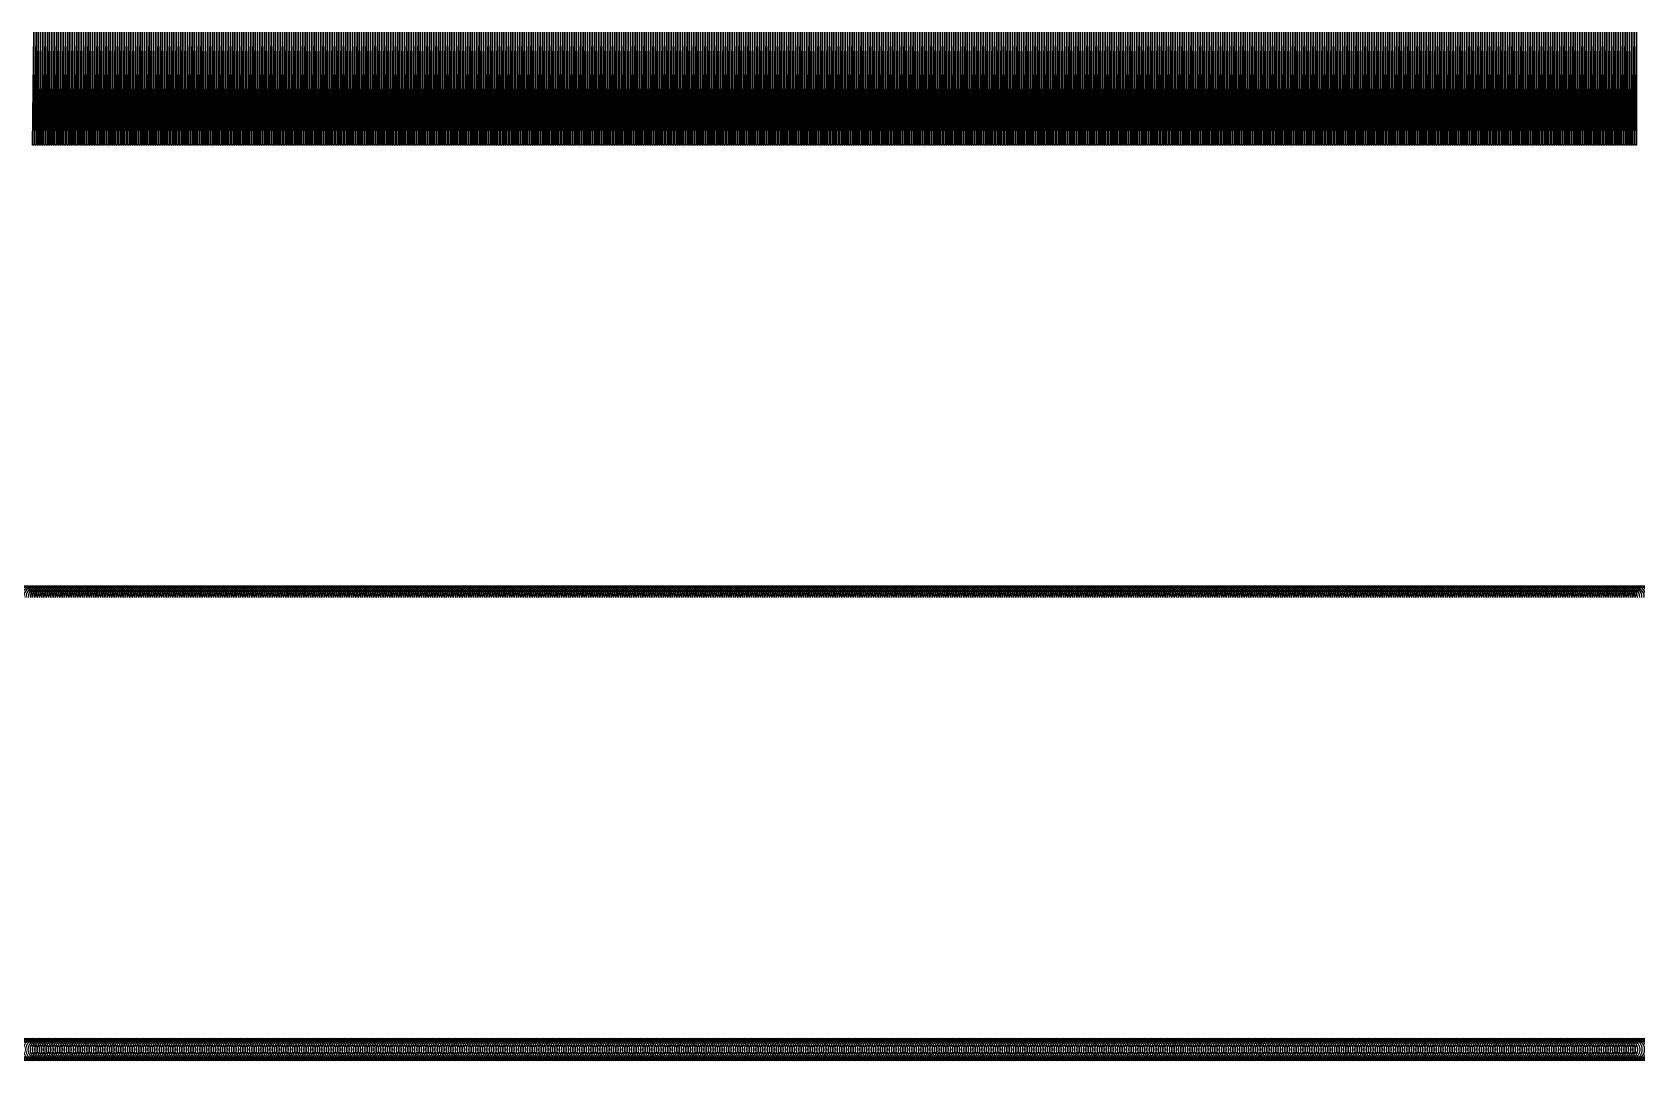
# Model space of a CAD drawing. Header units: metres. Extents: x 0 to 1000, y 0 to 105.
# Drawn here: x 685.4 to 756.4, y 59.5 to 105 of the extents above; entities that cross this region are included whole.
import ezdxf

# ---------------------------------------------------------------- set-up
doc = ezdxf.new("R2010")
doc.units = ezdxf.units.M

msp = doc.modelspace()

# ---------------------------------------------------------------- linework, layer by layer
for points in [[(685.4, 100), (685.45, 105), (685.45, 100)], [(685.5, 100), (685.55, 105), (685.55, 100)], [(685.6, 100), (685.65, 105), (685.65, 100)], [(685.7, 100), (685.75, 105), (685.75, 100)], [(685.8, 100), (685.85, 105), (685.85, 100)], [(685.9, 100), (685.95, 105), (685.95, 100)], [(686, 100), (686.05, 105), (686.05, 100)], [(686.1, 100), (686.15, 105), (686.15, 100)], [(686.2, 100), (686.25, 105), (686.25, 100)], [(686.3, 100), (686.35, 105), (686.35, 100)], [(686.4, 100), (686.45, 105), (686.45, 100)], [(686.5, 100), (686.55, 105), (686.55, 100)], [(686.6, 100), (686.65, 105), (686.65, 100)], [(686.7, 100), (686.75, 105), (686.75, 100)], [(686.8, 100), (686.85, 105), (686.85, 100)], [(686.9, 100), (686.95, 105), (686.95, 100)], [(687, 100), (687.05, 105), (687.05, 100)], [(687.1, 100), (687.15, 105), (687.15, 100)], [(687.2, 100), (687.25, 105), (687.25, 100)], [(687.3, 100), (687.35, 105), (687.35, 100)], [(687.4, 100), (687.45, 105), (687.45, 100)], [(687.5, 100), (687.55, 105), (687.55, 100)], [(687.6, 100), (687.65, 105), (687.65, 100)], [(687.7, 100), (687.75, 105), (687.75, 100)], [(687.8, 100), (687.85, 105), (687.85, 100)], [(687.9, 100), (687.95, 105), (687.95, 100)], [(688, 100), (688.05, 105), (688.05, 100)], [(688.1, 100), (688.15, 105), (688.15, 100)], [(688.2, 100), (688.25, 105), (688.25, 100)], [(688.3, 100), (688.35, 105), (688.35, 100)], [(688.4, 100), (688.45, 105), (688.45, 100)], [(688.5, 100), (688.55, 105), (688.55, 100)], [(688.6, 100), (688.65, 105), (688.65, 100)], [(688.7, 100), (688.75, 105), (688.75, 100)], [(688.8, 100), (688.85, 105), (688.85, 100)], [(688.9, 100), (688.95, 105), (688.95, 100)], [(689, 100), (689.05, 105), (689.05, 100)], [(689.1, 100), (689.15, 105), (689.15, 100)], [(689.2, 100), (689.25, 105), (689.25, 100)], [(689.3, 100), (689.35, 105), (689.35, 100)], [(689.4, 100), (689.45, 105), (689.45, 100)], [(689.5, 100), (689.55, 105), (689.55, 100)], [(689.6, 100), (689.65, 105), (689.65, 100)], [(689.7, 100), (689.75, 105), (689.75, 100)], [(689.8, 100), (689.85, 105), (689.85, 100)], [(689.9, 100), (689.95, 105), (689.95, 100)], [(690, 100), (690.05, 105), (690.05, 100)], [(690.1, 100), (690.15, 105), (690.15, 100)], [(690.2, 100), (690.25, 105), (690.25, 100)], [(690.3, 100), (690.35, 105), (690.35, 100)], [(690.4, 100), (690.45, 105), (690.45, 100)], [(690.5, 100), (690.55, 105), (690.55, 100)], [(690.6, 100), (690.65, 105), (690.65, 100)], [(690.7, 100), (690.75, 105), (690.75, 100)], [(690.8, 100), (690.85, 105), (690.85, 100)], [(690.9, 100), (690.95, 105), (690.95, 100)], [(691, 100), (691.05, 105), (691.05, 100)], [(691.1, 100), (691.15, 105), (691.15, 100)], [(691.2, 100), (691.25, 105), (691.25, 100)], [(691.3, 100), (691.35, 105), (691.35, 100)], [(691.4, 100), (691.45, 105), (691.45, 100)], [(691.5, 100), (691.55, 105), (691.55, 100)], [(691.6, 100), (691.65, 105), (691.65, 100)], [(691.7, 100), (691.75, 105), (691.75, 100)], [(691.8, 100), (691.85, 105), (691.85, 100)], [(691.9, 100), (691.95, 105), (691.95, 100)], [(692, 100), (692.05, 105), (692.05, 100)], [(692.1, 100), (692.15, 105), (692.15, 100)], [(692.2, 100), (692.25, 105), (692.25, 100)], [(692.3, 100), (692.35, 105), (692.35, 100)], [(692.4, 100), (692.45, 105), (692.45, 100)], [(692.5, 100), (692.55, 105), (692.55, 100)], [(692.6, 100), (692.65, 105), (692.65, 100)], [(692.7, 100), (692.75, 105), (692.75, 100)], [(692.8, 100), (692.85, 105), (692.85, 100)], [(692.9, 100), (692.95, 105), (692.95, 100)], [(693, 100), (693.05, 105), (693.05, 100)], [(693.1, 100), (693.15, 105), (693.15, 100)], [(693.2, 100), (693.25, 105), (693.25, 100)], [(693.3, 100), (693.35, 105), (693.35, 100)], [(693.4, 100), (693.45, 105), (693.45, 100)], [(693.5, 100), (693.55, 105), (693.55, 100)], [(693.6, 100), (693.65, 105), (693.65, 100)], [(693.7, 100), (693.75, 105), (693.75, 100)], [(693.8, 100), (693.85, 105), (693.85, 100)], [(693.9, 100), (693.95, 105), (693.95, 100)], [(694, 100), (694.05, 105), (694.05, 100)], [(694.1, 100), (694.15, 105), (694.15, 100)], [(694.2, 100), (694.25, 105), (694.25, 100)], [(694.3, 100), (694.35, 105), (694.35, 100)], [(694.4, 100), (694.45, 105), (694.45, 100)], [(694.5, 100), (694.55, 105), (694.55, 100)], [(694.6, 100), (694.65, 105), (694.65, 100)], [(694.7, 100), (694.75, 105), (694.75, 100)], [(694.8, 100), (694.85, 105), (694.85, 100)], [(694.9, 100), (694.95, 105), (694.95, 100)], [(695, 100), (695.05, 105), (695.05, 100)], [(695.1, 100), (695.15, 105), (695.15, 100)], [(695.2, 100), (695.25, 105), (695.25, 100)], [(695.3, 100), (695.35, 105), (695.35, 100)], [(695.4, 100), (695.45, 105), (695.45, 100)], [(695.5, 100), (695.55, 105), (695.55, 100)], [(695.6, 100), (695.65, 105), (695.65, 100)], [(695.7, 100), (695.75, 105), (695.75, 100)], [(695.8, 100), (695.85, 105), (695.85, 100)], [(695.9, 100), (695.95, 105), (695.95, 100)], [(696, 100), (696.05, 105), (696.05, 100)], [(696.1, 100), (696.15, 105), (696.15, 100)], [(696.2, 100), (696.25, 105), (696.25, 100)], [(696.3, 100), (696.35, 105), (696.35, 100)], [(696.4, 100), (696.45, 105), (696.45, 100)], [(696.5, 100), (696.55, 105), (696.55, 100)], [(696.6, 100), (696.65, 105), (696.65, 100)], [(696.7, 100), (696.75, 105), (696.75, 100)], [(696.8, 100), (696.85, 105), (696.85, 100)], [(696.9, 100), (696.95, 105), (696.95, 100)], [(697, 100), (697.05, 105), (697.05, 100)], [(697.1, 100), (697.15, 105), (697.15, 100)], [(697.2, 100), (697.25, 105), (697.25, 100)], [(697.3, 100), (697.35, 105), (697.35, 100)], [(697.4, 100), (697.45, 105), (697.45, 100)], [(697.5, 100), (697.55, 105), (697.55, 100)], [(697.6, 100), (697.65, 105), (697.65, 100)], [(697.7, 100), (697.75, 105), (697.75, 100)], [(697.8, 100), (697.85, 105), (697.85, 100)], [(697.9, 100), (697.95, 105), (697.95, 100)], [(698, 100), (698.05, 105), (698.05, 100)], [(698.1, 100), (698.15, 105), (698.15, 100)], [(698.2, 100), (698.25, 105), (698.25, 100)], [(698.3, 100), (698.35, 105), (698.35, 100)], [(698.4, 100), (698.45, 105), (698.45, 100)], [(698.5, 100), (698.55, 105), (698.55, 100)], [(698.6, 100), (698.65, 105), (698.65, 100)], [(698.7, 100), (698.75, 105), (698.75, 100)], [(698.8, 100), (698.85, 105), (698.85, 100)], [(698.9, 100), (698.95, 105), (698.95, 100)], [(699, 100), (699.05, 105), (699.05, 100)], [(699.1, 100), (699.15, 105), (699.15, 100)], [(699.2, 100), (699.25, 105), (699.25, 100)], [(699.3, 100), (699.35, 105), (699.35, 100)], [(699.4, 100), (699.45, 105), (699.45, 100)], [(699.5, 100), (699.55, 105), (699.55, 100)], [(699.6, 100), (699.65, 105), (699.65, 100)], [(699.7, 100), (699.75, 105), (699.75, 100)], [(699.8, 100), (699.85, 105), (699.85, 100)], [(699.9, 100), (699.95, 105), (699.95, 100)], [(700, 100), (700.05, 105), (700.05, 100)], [(700.1, 100), (700.15, 105), (700.15, 100)], [(700.2, 100), (700.25, 105), (700.25, 100)], [(700.3, 100), (700.35, 105), (700.35, 100)], [(700.4, 100), (700.45, 105), (700.45, 100)], [(700.5, 100), (700.55, 105), (700.55, 100)], [(700.6, 100), (700.65, 105), (700.65, 100)], [(700.7, 100), (700.75, 105), (700.75, 100)], [(700.8, 100), (700.85, 105), (700.85, 100)], [(700.9, 100), (700.95, 105), (700.95, 100)], [(701, 100), (701.05, 105), (701.05, 100)], [(701.1, 100), (701.15, 105), (701.15, 100)], [(701.2, 100), (701.25, 105), (701.25, 100)], [(701.3, 100), (701.35, 105), (701.35, 100)], [(701.4, 100), (701.45, 105), (701.45, 100)], [(701.5, 100), (701.55, 105), (701.55, 100)], [(701.6, 100), (701.65, 105), (701.65, 100)], [(701.7, 100), (701.75, 105), (701.75, 100)], [(701.8, 100), (701.85, 105), (701.85, 100)], [(701.9, 100), (701.95, 105), (701.95, 100)], [(702, 100), (702.05, 105), (702.05, 100)], [(702.1, 100), (702.15, 105), (702.15, 100)], [(702.2, 100), (702.25, 105), (702.25, 100)], [(702.3, 100), (702.35, 105), (702.35, 100)], [(702.4, 100), (702.45, 105), (702.45, 100)], [(702.5, 100), (702.55, 105), (702.55, 100)], [(702.6, 100), (702.65, 105), (702.65, 100)], [(702.7, 100), (702.75, 105), (702.75, 100)], [(702.8, 100), (702.85, 105), (702.85, 100)], [(702.9, 100), (702.95, 105), (702.95, 100)], [(703, 100), (703.05, 105), (703.05, 100)], [(703.1, 100), (703.15, 105), (703.15, 100)], [(703.2, 100), (703.25, 105), (703.25, 100)], [(703.3, 100), (703.35, 105), (703.35, 100)], [(703.4, 100), (703.45, 105), (703.45, 100)], [(703.5, 100), (703.55, 105), (703.55, 100)], [(703.6, 100), (703.65, 105), (703.65, 100)], [(703.7, 100), (703.75, 105), (703.75, 100)], [(703.8, 100), (703.85, 105), (703.85, 100)], [(703.9, 100), (703.95, 105), (703.95, 100)], [(704, 100), (704.05, 105), (704.05, 100)], [(704.1, 100), (704.15, 105), (704.15, 100)], [(704.2, 100), (704.25, 105), (704.25, 100)], [(704.3, 100), (704.35, 105), (704.35, 100)], [(704.4, 100), (704.45, 105), (704.45, 100)], [(704.5, 100), (704.55, 105), (704.55, 100)], [(704.6, 100), (704.65, 105), (704.65, 100)], [(704.7, 100), (704.75, 105), (704.75, 100)], [(704.8, 100), (704.85, 105), (704.85, 100)], [(704.9, 100), (704.95, 105), (704.95, 100)], [(705, 100), (705.05, 105), (705.05, 100)], [(705.1, 100), (705.15, 105), (705.15, 100)], [(705.2, 100), (705.25, 105), (705.25, 100)], [(705.3, 100), (705.35, 105), (705.35, 100)], [(705.4, 100), (705.45, 105), (705.45, 100)], [(705.5, 100), (705.55, 105), (705.55, 100)], [(705.6, 100), (705.65, 105), (705.65, 100)], [(705.7, 100), (705.75, 105), (705.75, 100)], [(705.8, 100), (705.85, 105), (705.85, 100)], [(705.9, 100), (705.95, 105), (705.95, 100)], [(706, 100), (706.05, 105), (706.05, 100)], [(706.1, 100), (706.15, 105), (706.15, 100)], [(706.2, 100), (706.25, 105), (706.25, 100)], [(706.3, 100), (706.35, 105), (706.35, 100)], [(706.4, 100), (706.45, 105), (706.45, 100)], [(706.5, 100), (706.55, 105), (706.55, 100)], [(706.6, 100), (706.65, 105), (706.65, 100)], [(706.7, 100), (706.75, 105), (706.75, 100)], [(706.8, 100), (706.85, 105), (706.85, 100)], [(706.9, 100), (706.95, 105), (706.95, 100)], [(707, 100), (707.05, 105), (707.05, 100)], [(707.1, 100), (707.15, 105), (707.15, 100)], [(707.2, 100), (707.25, 105), (707.25, 100)], [(707.3, 100), (707.35, 105), (707.35, 100)], [(707.4, 100), (707.45, 105), (707.45, 100)], [(707.5, 100), (707.55, 105), (707.55, 100)], [(707.6, 100), (707.65, 105), (707.65, 100)], [(707.7, 100), (707.75, 105), (707.75, 100)], [(707.8, 100), (707.85, 105), (707.85, 100)], [(707.9, 100), (707.95, 105), (707.95, 100)], [(708, 100), (708.05, 105), (708.05, 100)], [(708.1, 100), (708.15, 105), (708.15, 100)], [(708.2, 100), (708.25, 105), (708.25, 100)], [(708.3, 100), (708.35, 105), (708.35, 100)], [(708.4, 100), (708.45, 105), (708.45, 100)], [(708.5, 100), (708.55, 105), (708.55, 100)], [(708.6, 100), (708.65, 105), (708.65, 100)], [(708.7, 100), (708.75, 105), (708.75, 100)], [(708.8, 100), (708.85, 105), (708.85, 100)], [(708.9, 100), (708.95, 105), (708.95, 100)], [(709, 100), (709.05, 105), (709.05, 100)], [(709.1, 100), (709.15, 105), (709.15, 100)], [(709.2, 100), (709.25, 105), (709.25, 100)], [(709.3, 100), (709.35, 105), (709.35, 100)], [(709.4, 100), (709.45, 105), (709.45, 100)], [(709.5, 100), (709.55, 105), (709.55, 100)], [(709.6, 100), (709.65, 105), (709.65, 100)], [(709.7, 100), (709.75, 105), (709.75, 100)], [(709.8, 100), (709.85, 105), (709.85, 100)], [(709.9, 100), (709.95, 105), (709.95, 100)], [(710, 100), (710.05, 105), (710.05, 100)], [(710.1, 100), (710.15, 105), (710.15, 100)], [(710.2, 100), (710.25, 105), (710.25, 100)], [(710.3, 100), (710.35, 105), (710.35, 100)], [(710.4, 100), (710.45, 105), (710.45, 100)], [(710.5, 100), (710.55, 105), (710.55, 100)], [(710.6, 100), (710.65, 105), (710.65, 100)], [(710.7, 100), (710.75, 105), (710.75, 100)], [(710.8, 100), (710.85, 105), (710.85, 100)], [(710.9, 100), (710.95, 105), (710.95, 100)], [(711, 100), (711.05, 105), (711.05, 100)], [(711.1, 100), (711.15, 105), (711.15, 100)], [(711.2, 100), (711.25, 105), (711.25, 100)], [(711.3, 100), (711.35, 105), (711.35, 100)], [(711.4, 100), (711.45, 105), (711.45, 100)], [(711.5, 100), (711.55, 105), (711.55, 100)], [(711.6, 100), (711.65, 105), (711.65, 100)], [(711.7, 100), (711.75, 105), (711.75, 100)], [(711.8, 100), (711.85, 105), (711.85, 100)], [(711.9, 100), (711.95, 105), (711.95, 100)], [(712, 100), (712.05, 105), (712.05, 100)], [(712.1, 100), (712.15, 105), (712.15, 100)], [(712.2, 100), (712.25, 105), (712.25, 100)], [(712.3, 100), (712.35, 105), (712.35, 100)], [(712.4, 100), (712.45, 105), (712.45, 100)], [(712.5, 100), (712.55, 105), (712.55, 100)], [(712.6, 100), (712.65, 105), (712.65, 100)], [(712.7, 100), (712.75, 105), (712.75, 100)], [(712.8, 100), (712.85, 105), (712.85, 100)], [(712.9, 100), (712.95, 105), (712.95, 100)], [(713, 100), (713.05, 105), (713.05, 100)], [(713.1, 100), (713.15, 105), (713.15, 100)], [(713.2, 100), (713.25, 105), (713.25, 100)], [(713.3, 100), (713.35, 105), (713.35, 100)], [(713.4, 100), (713.45, 105), (713.45, 100)], [(713.5, 100), (713.55, 105), (713.55, 100)], [(713.6, 100), (713.65, 105), (713.65, 100)], [(713.7, 100), (713.75, 105), (713.75, 100)], [(713.8, 100), (713.85, 105), (713.85, 100)], [(713.9, 100), (713.95, 105), (713.95, 100)], [(714, 100), (714.05, 105), (714.05, 100)], [(714.1, 100), (714.15, 105), (714.15, 100)], [(714.2, 100), (714.25, 105), (714.25, 100)], [(714.3, 100), (714.35, 105), (714.35, 100)], [(714.4, 100), (714.45, 105), (714.45, 100)], [(714.5, 100), (714.55, 105), (714.55, 100)], [(714.6, 100), (714.65, 105), (714.65, 100)], [(714.7, 100), (714.75, 105), (714.75, 100)], [(714.8, 100), (714.85, 105), (714.85, 100)], [(714.9, 100), (714.95, 105), (714.95, 100)], [(715, 100), (715.05, 105), (715.05, 100)], [(715.1, 100), (715.15, 105), (715.15, 100)], [(715.2, 100), (715.25, 105), (715.25, 100)], [(715.3, 100), (715.35, 105), (715.35, 100)], [(715.4, 100), (715.45, 105), (715.45, 100)], [(715.5, 100), (715.55, 105), (715.55, 100)], [(715.6, 100), (715.65, 105), (715.65, 100)], [(715.7, 100), (715.75, 105), (715.75, 100)], [(715.8, 100), (715.85, 105), (715.85, 100)], [(715.9, 100), (715.95, 105), (715.95, 100)], [(716, 100), (716.05, 105), (716.05, 100)], [(716.1, 100), (716.15, 105), (716.15, 100)], [(716.2, 100), (716.25, 105), (716.25, 100)], [(716.3, 100), (716.35, 105), (716.35, 100)], [(716.4, 100), (716.45, 105), (716.45, 100)], [(716.5, 100), (716.55, 105), (716.55, 100)], [(716.6, 100), (716.65, 105), (716.65, 100)], [(716.7, 100), (716.75, 105), (716.75, 100)], [(716.8, 100), (716.85, 105), (716.85, 100)], [(716.9, 100), (716.95, 105), (716.95, 100)], [(717, 100), (717.05, 105), (717.05, 100)], [(717.1, 100), (717.15, 105), (717.15, 100)], [(717.2, 100), (717.25, 105), (717.25, 100)], [(717.3, 100), (717.35, 105), (717.35, 100)], [(717.4, 100), (717.45, 105), (717.45, 100)], [(717.5, 100), (717.55, 105), (717.55, 100)], [(717.6, 100), (717.65, 105), (717.65, 100)], [(717.7, 100), (717.75, 105), (717.75, 100)], [(717.8, 100), (717.85, 105), (717.85, 100)], [(717.9, 100), (717.95, 105), (717.95, 100)], [(718, 100), (718.05, 105), (718.05, 100)], [(718.1, 100), (718.15, 105), (718.15, 100)], [(718.2, 100), (718.25, 105), (718.25, 100)], [(718.3, 100), (718.35, 105), (718.35, 100)], [(718.4, 100), (718.45, 105), (718.45, 100)], [(718.5, 100), (718.55, 105), (718.55, 100)], [(718.6, 100), (718.65, 105), (718.65, 100)], [(718.7, 100), (718.75, 105), (718.75, 100)], [(718.8, 100), (718.85, 105), (718.85, 100)], [(718.9, 100), (718.95, 105), (718.95, 100)], [(719, 100), (719.05, 105), (719.05, 100)], [(719.1, 100), (719.15, 105), (719.15, 100)], [(719.2, 100), (719.25, 105), (719.25, 100)], [(719.3, 100), (719.35, 105), (719.35, 100)], [(719.4, 100), (719.45, 105), (719.45, 100)], [(719.5, 100), (719.55, 105), (719.55, 100)], [(719.6, 100), (719.65, 105), (719.65, 100)], [(719.7, 100), (719.75, 105), (719.75, 100)], [(719.8, 100), (719.85, 105), (719.85, 100)], [(719.9, 100), (719.95, 105), (719.95, 100)], [(720, 100), (720.05, 105), (720.05, 100)], [(720.1, 100), (720.15, 105), (720.15, 100)], [(720.2, 100), (720.25, 105), (720.25, 100)], [(720.3, 100), (720.35, 105), (720.35, 100)], [(720.4, 100), (720.45, 105), (720.45, 100)], [(720.5, 100), (720.55, 105), (720.55, 100)], [(720.6, 100), (720.65, 105), (720.65, 100)], [(720.7, 100), (720.75, 105), (720.75, 100)], [(720.8, 100), (720.85, 105), (720.85, 100)], [(720.9, 100), (720.95, 105), (720.95, 100)], [(721, 100), (721.05, 105), (721.05, 100)], [(721.1, 100), (721.15, 105), (721.15, 100)], [(721.2, 100), (721.25, 105), (721.25, 100)], [(721.3, 100), (721.35, 105), (721.35, 100)], [(721.4, 100), (721.45, 105), (721.45, 100)], [(721.5, 100), (721.55, 105), (721.55, 100)], [(721.6, 100), (721.65, 105), (721.65, 100)], [(721.7, 100), (721.75, 105), (721.75, 100)], [(721.8, 100), (721.85, 105), (721.85, 100)], [(721.9, 100), (721.95, 105), (721.95, 100)], [(722, 100), (722.05, 105), (722.05, 100)], [(722.1, 100), (722.15, 105), (722.15, 100)], [(722.2, 100), (722.25, 105), (722.25, 100)], [(722.3, 100), (722.35, 105), (722.35, 100)], [(722.4, 100), (722.45, 105), (722.45, 100)], [(722.5, 100), (722.55, 105), (722.55, 100)], [(722.6, 100), (722.65, 105), (722.65, 100)], [(722.7, 100), (722.75, 105), (722.75, 100)], [(722.8, 100), (722.85, 105), (722.85, 100)], [(722.9, 100), (722.95, 105), (722.95, 100)], [(723, 100), (723.05, 105), (723.05, 100)], [(723.1, 100), (723.15, 105), (723.15, 100)], [(723.2, 100), (723.25, 105), (723.25, 100)], [(723.3, 100), (723.35, 105), (723.35, 100)], [(723.4, 100), (723.45, 105), (723.45, 100)], [(723.5, 100), (723.55, 105), (723.55, 100)], [(723.6, 100), (723.65, 105), (723.65, 100)], [(723.7, 100), (723.75, 105), (723.75, 100)], [(723.8, 100), (723.85, 105), (723.85, 100)], [(723.9, 100), (723.95, 105), (723.95, 100)], [(724, 100), (724.05, 105), (724.05, 100)], [(724.1, 100), (724.15, 105), (724.15, 100)], [(724.2, 100), (724.25, 105), (724.25, 100)], [(724.3, 100), (724.35, 105), (724.35, 100)], [(724.4, 100), (724.45, 105), (724.45, 100)], [(724.5, 100), (724.55, 105), (724.55, 100)], [(724.6, 100), (724.65, 105), (724.65, 100)], [(724.7, 100), (724.75, 105), (724.75, 100)], [(724.8, 100), (724.85, 105), (724.85, 100)], [(724.9, 100), (724.95, 105), (724.95, 100)], [(725, 100), (725.05, 105), (725.05, 100)], [(725.1, 100), (725.15, 105), (725.15, 100)], [(725.2, 100), (725.25, 105), (725.25, 100)], [(725.3, 100), (725.35, 105), (725.35, 100)], [(725.4, 100), (725.45, 105), (725.45, 100)], [(725.5, 100), (725.55, 105), (725.55, 100)], [(725.6, 100), (725.65, 105), (725.65, 100)], [(725.7, 100), (725.75, 105), (725.75, 100)], [(725.8, 100), (725.85, 105), (725.85, 100)], [(725.9, 100), (725.95, 105), (725.95, 100)], [(726, 100), (726.05, 105), (726.05, 100)], [(726.1, 100), (726.15, 105), (726.15, 100)], [(726.2, 100), (726.25, 105), (726.25, 100)], [(726.3, 100), (726.35, 105), (726.35, 100)], [(726.4, 100), (726.45, 105), (726.45, 100)], [(726.5, 100), (726.55, 105), (726.55, 100)], [(726.6, 100), (726.65, 105), (726.65, 100)], [(726.7, 100), (726.75, 105), (726.75, 100)], [(726.8, 100), (726.85, 105), (726.85, 100)], [(726.9, 100), (726.95, 105), (726.95, 100)], [(727, 100), (727.05, 105), (727.05, 100)], [(727.1, 100), (727.15, 105), (727.15, 100)], [(727.2, 100), (727.25, 105), (727.25, 100)], [(727.3, 100), (727.35, 105), (727.35, 100)], [(727.4, 100), (727.45, 105), (727.45, 100)], [(727.5, 100), (727.55, 105), (727.55, 100)], [(727.6, 100), (727.65, 105), (727.65, 100)], [(727.7, 100), (727.75, 105), (727.75, 100)], [(727.8, 100), (727.85, 105), (727.85, 100)], [(727.9, 100), (727.95, 105), (727.95, 100)], [(728, 100), (728.05, 105), (728.05, 100)], [(728.1, 100), (728.15, 105), (728.15, 100)], [(728.2, 100), (728.25, 105), (728.25, 100)], [(728.3, 100), (728.35, 105), (728.35, 100)], [(728.4, 100), (728.45, 105), (728.45, 100)], [(728.5, 100), (728.55, 105), (728.55, 100)], [(728.6, 100), (728.65, 105), (728.65, 100)], [(728.7, 100), (728.75, 105), (728.75, 100)], [(728.8, 100), (728.85, 105), (728.85, 100)], [(728.9, 100), (728.95, 105), (728.95, 100)], [(729, 100), (729.05, 105), (729.05, 100)], [(729.1, 100), (729.15, 105), (729.15, 100)], [(729.2, 100), (729.25, 105), (729.25, 100)], [(729.3, 100), (729.35, 105), (729.35, 100)], [(729.4, 100), (729.45, 105), (729.45, 100)], [(729.5, 100), (729.55, 105), (729.55, 100)], [(729.6, 100), (729.65, 105), (729.65, 100)], [(729.7, 100), (729.75, 105), (729.75, 100)], [(729.8, 100), (729.85, 105), (729.85, 100)], [(729.9, 100), (729.95, 105), (729.95, 100)], [(730, 100), (730.05, 105), (730.05, 100)], [(730.1, 100), (730.15, 105), (730.15, 100)], [(730.2, 100), (730.25, 105), (730.25, 100)], [(730.3, 100), (730.35, 105), (730.35, 100)], [(730.4, 100), (730.45, 105), (730.45, 100)], [(730.5, 100), (730.55, 105), (730.55, 100)], [(730.6, 100), (730.65, 105), (730.65, 100)], [(730.7, 100), (730.75, 105), (730.75, 100)], [(730.8, 100), (730.85, 105), (730.85, 100)], [(730.9, 100), (730.95, 105), (730.95, 100)], [(731, 100), (731.05, 105), (731.05, 100)], [(731.1, 100), (731.15, 105), (731.15, 100)], [(731.2, 100), (731.25, 105), (731.25, 100)], [(731.3, 100), (731.35, 105), (731.35, 100)], [(731.4, 100), (731.45, 105), (731.45, 100)], [(731.5, 100), (731.55, 105), (731.55, 100)], [(731.6, 100), (731.65, 105), (731.65, 100)], [(731.7, 100), (731.75, 105), (731.75, 100)], [(731.8, 100), (731.85, 105), (731.85, 100)], [(731.9, 100), (731.95, 105), (731.95, 100)], [(732, 100), (732.05, 105), (732.05, 100)], [(732.1, 100), (732.15, 105), (732.15, 100)], [(732.2, 100), (732.25, 105), (732.25, 100)], [(732.3, 100), (732.35, 105), (732.35, 100)], [(732.4, 100), (732.45, 105), (732.45, 100)], [(732.5, 100), (732.55, 105), (732.55, 100)], [(732.6, 100), (732.65, 105), (732.65, 100)], [(732.7, 100), (732.75, 105), (732.75, 100)], [(732.8, 100), (732.85, 105), (732.85, 100)], [(732.9, 100), (732.95, 105), (732.95, 100)], [(733, 100), (733.05, 105), (733.05, 100)], [(733.1, 100), (733.15, 105), (733.15, 100)], [(733.2, 100), (733.25, 105), (733.25, 100)], [(733.3, 100), (733.35, 105), (733.35, 100)], [(733.4, 100), (733.45, 105), (733.45, 100)], [(733.5, 100), (733.55, 105), (733.55, 100)], [(733.6, 100), (733.65, 105), (733.65, 100)], [(733.7, 100), (733.75, 105), (733.75, 100)], [(733.8, 100), (733.85, 105), (733.85, 100)], [(733.9, 100), (733.95, 105), (733.95, 100)], [(734, 100), (734.05, 105), (734.05, 100)], [(734.1, 100), (734.15, 105), (734.15, 100)], [(734.2, 100), (734.25, 105), (734.25, 100)], [(734.3, 100), (734.35, 105), (734.35, 100)], [(734.4, 100), (734.45, 105), (734.45, 100)], [(734.5, 100), (734.55, 105), (734.55, 100)], [(734.6, 100), (734.65, 105), (734.65, 100)], [(734.7, 100), (734.75, 105), (734.75, 100)], [(734.8, 100), (734.85, 105), (734.85, 100)], [(734.9, 100), (734.95, 105), (734.95, 100)], [(735, 100), (735.05, 105), (735.05, 100)], [(735.1, 100), (735.15, 105), (735.15, 100)], [(735.2, 100), (735.25, 105), (735.25, 100)], [(735.3, 100), (735.35, 105), (735.35, 100)], [(735.4, 100), (735.45, 105), (735.45, 100)], [(735.5, 100), (735.55, 105), (735.55, 100)], [(735.6, 100), (735.65, 105), (735.65, 100)], [(735.7, 100), (735.75, 105), (735.75, 100)], [(735.8, 100), (735.85, 105), (735.85, 100)], [(735.9, 100), (735.95, 105), (735.95, 100)], [(736, 100), (736.05, 105), (736.05, 100)], [(736.1, 100), (736.15, 105), (736.15, 100)], [(736.2, 100), (736.25, 105), (736.25, 100)], [(736.3, 100), (736.35, 105), (736.35, 100)], [(736.4, 100), (736.45, 105), (736.45, 100)], [(736.5, 100), (736.55, 105), (736.55, 100)], [(736.6, 100), (736.65, 105), (736.65, 100)], [(736.7, 100), (736.75, 105), (736.75, 100)], [(736.8, 100), (736.85, 105), (736.85, 100)], [(736.9, 100), (736.95, 105), (736.95, 100)], [(737, 100), (737.05, 105), (737.05, 100)], [(737.1, 100), (737.15, 105), (737.15, 100)], [(737.2, 100), (737.25, 105), (737.25, 100)], [(737.3, 100), (737.35, 105), (737.35, 100)], [(737.4, 100), (737.45, 105), (737.45, 100)], [(737.5, 100), (737.55, 105), (737.55, 100)], [(737.6, 100), (737.65, 105), (737.65, 100)], [(737.7, 100), (737.75, 105), (737.75, 100)], [(737.8, 100), (737.85, 105), (737.85, 100)], [(737.9, 100), (737.95, 105), (737.95, 100)], [(738, 100), (738.05, 105), (738.05, 100)], [(738.1, 100), (738.15, 105), (738.15, 100)], [(738.2, 100), (738.25, 105), (738.25, 100)], [(738.3, 100), (738.35, 105), (738.35, 100)], [(738.4, 100), (738.45, 105), (738.45, 100)], [(738.5, 100), (738.55, 105), (738.55, 100)], [(738.6, 100), (738.65, 105), (738.65, 100)], [(738.7, 100), (738.75, 105), (738.75, 100)], [(738.8, 100), (738.85, 105), (738.85, 100)], [(738.9, 100), (738.95, 105), (738.95, 100)], [(739, 100), (739.05, 105), (739.05, 100)], [(739.1, 100), (739.15, 105), (739.15, 100)], [(739.2, 100), (739.25, 105), (739.25, 100)], [(739.3, 100), (739.35, 105), (739.35, 100)], [(739.4, 100), (739.45, 105), (739.45, 100)], [(739.5, 100), (739.55, 105), (739.55, 100)], [(739.6, 100), (739.65, 105), (739.65, 100)], [(739.7, 100), (739.75, 105), (739.75, 100)], [(739.8, 100), (739.85, 105), (739.85, 100)], [(739.9, 100), (739.95, 105), (739.95, 100)], [(740, 100), (740.05, 105), (740.05, 100)], [(740.1, 100), (740.15, 105), (740.15, 100)], [(740.2, 100), (740.25, 105), (740.25, 100)], [(740.3, 100), (740.35, 105), (740.35, 100)], [(740.4, 100), (740.45, 105), (740.45, 100)], [(740.5, 100), (740.55, 105), (740.55, 100)], [(740.6, 100), (740.65, 105), (740.65, 100)], [(740.7, 100), (740.75, 105), (740.75, 100)], [(740.8, 100), (740.85, 105), (740.85, 100)], [(740.9, 100), (740.95, 105), (740.95, 100)], [(741, 100), (741.05, 105), (741.05, 100)], [(741.1, 100), (741.15, 105), (741.15, 100)], [(741.2, 100), (741.25, 105), (741.25, 100)], [(741.3, 100), (741.35, 105), (741.35, 100)], [(741.4, 100), (741.45, 105), (741.45, 100)], [(741.5, 100), (741.55, 105), (741.55, 100)], [(741.6, 100), (741.65, 105), (741.65, 100)], [(741.7, 100), (741.75, 105), (741.75, 100)], [(741.8, 100), (741.85, 105), (741.85, 100)], [(741.9, 100), (741.95, 105), (741.95, 100)], [(742, 100), (742.05, 105), (742.05, 100)], [(742.1, 100), (742.15, 105), (742.15, 100)], [(742.2, 100), (742.25, 105), (742.25, 100)], [(742.3, 100), (742.35, 105), (742.35, 100)], [(742.4, 100), (742.45, 105), (742.45, 100)], [(742.5, 100), (742.55, 105), (742.55, 100)], [(742.6, 100), (742.65, 105), (742.65, 100)], [(742.7, 100), (742.75, 105), (742.75, 100)], [(742.8, 100), (742.85, 105), (742.85, 100)], [(742.9, 100), (742.95, 105), (742.95, 100)], [(743, 100), (743.05, 105), (743.05, 100)], [(743.1, 100), (743.15, 105), (743.15, 100)], [(743.2, 100), (743.25, 105), (743.25, 100)], [(743.3, 100), (743.35, 105), (743.35, 100)], [(743.4, 100), (743.45, 105), (743.45, 100)], [(743.5, 100), (743.55, 105), (743.55, 100)], [(743.6, 100), (743.65, 105), (743.65, 100)], [(743.7, 100), (743.75, 105), (743.75, 100)], [(743.8, 100), (743.85, 105), (743.85, 100)], [(743.9, 100), (743.95, 105), (743.95, 100)], [(744, 100), (744.05, 105), (744.05, 100)], [(744.1, 100), (744.15, 105), (744.15, 100)], [(744.2, 100), (744.25, 105), (744.25, 100)], [(744.3, 100), (744.35, 105), (744.35, 100)], [(744.4, 100), (744.45, 105), (744.45, 100)], [(744.5, 100), (744.55, 105), (744.55, 100)], [(744.6, 100), (744.65, 105), (744.65, 100)], [(744.7, 100), (744.75, 105), (744.75, 100)], [(744.8, 100), (744.85, 105), (744.85, 100)], [(744.9, 100), (744.95, 105), (744.95, 100)], [(745, 100), (745.05, 105), (745.05, 100)], [(745.1, 100), (745.15, 105), (745.15, 100)], [(745.2, 100), (745.25, 105), (745.25, 100)], [(745.3, 100), (745.35, 105), (745.35, 100)], [(745.4, 100), (745.45, 105), (745.45, 100)], [(745.5, 100), (745.55, 105), (745.55, 100)], [(745.6, 100), (745.65, 105), (745.65, 100)], [(745.7, 100), (745.75, 105), (745.75, 100)], [(745.8, 100), (745.85, 105), (745.85, 100)], [(745.9, 100), (745.95, 105), (745.95, 100)], [(746, 100), (746.05, 105), (746.05, 100)], [(746.1, 100), (746.15, 105), (746.15, 100)], [(746.2, 100), (746.25, 105), (746.25, 100)], [(746.3, 100), (746.35, 105), (746.35, 100)], [(746.4, 100), (746.45, 105), (746.45, 100)], [(746.5, 100), (746.55, 105), (746.55, 100)], [(746.6, 100), (746.65, 105), (746.65, 100)], [(746.7, 100), (746.75, 105), (746.75, 100)], [(746.8, 100), (746.85, 105), (746.85, 100)], [(746.9, 100), (746.95, 105), (746.95, 100)], [(747, 100), (747.05, 105), (747.05, 100)], [(747.1, 100), (747.15, 105), (747.15, 100)], [(747.2, 100), (747.25, 105), (747.25, 100)], [(747.3, 100), (747.35, 105), (747.35, 100)], [(747.4, 100), (747.45, 105), (747.45, 100)], [(747.5, 100), (747.55, 105), (747.55, 100)], [(747.6, 100), (747.65, 105), (747.65, 100)], [(747.7, 100), (747.75, 105), (747.75, 100)], [(747.8, 100), (747.85, 105), (747.85, 100)], [(747.9, 100), (747.95, 105), (747.95, 100)], [(748, 100), (748.05, 105), (748.05, 100)], [(748.1, 100), (748.15, 105), (748.15, 100)], [(748.2, 100), (748.25, 105), (748.25, 100)], [(748.3, 100), (748.35, 105), (748.35, 100)], [(748.4, 100), (748.45, 105), (748.45, 100)], [(748.5, 100), (748.55, 105), (748.55, 100)], [(748.6, 100), (748.65, 105), (748.65, 100)], [(748.7, 100), (748.75, 105), (748.75, 100)], [(748.8, 100), (748.85, 105), (748.85, 100)], [(748.9, 100), (748.95, 105), (748.95, 100)], [(749, 100), (749.05, 105), (749.05, 100)], [(749.1, 100), (749.15, 105), (749.15, 100)], [(749.2, 100), (749.25, 105), (749.25, 100)], [(749.3, 100), (749.35, 105), (749.35, 100)], [(749.4, 100), (749.45, 105), (749.45, 100)], [(749.5, 100), (749.55, 105), (749.55, 100)], [(749.6, 100), (749.65, 105), (749.65, 100)], [(749.7, 100), (749.75, 105), (749.75, 100)], [(749.8, 100), (749.85, 105), (749.85, 100)], [(749.9, 100), (749.95, 105), (749.95, 100)], [(750, 100), (750.05, 105), (750.05, 100)], [(750.1, 100), (750.15, 105), (750.15, 100)], [(750.2, 100), (750.25, 105), (750.25, 100)], [(750.3, 100), (750.35, 105), (750.35, 100)], [(750.4, 100), (750.45, 105), (750.45, 100)], [(750.5, 100), (750.55, 105), (750.55, 100)], [(750.6, 100), (750.65, 105), (750.65, 100)], [(750.7, 100), (750.75, 105), (750.75, 100)], [(750.8, 100), (750.85, 105), (750.85, 100)], [(750.9, 100), (750.95, 105), (750.95, 100)], [(751, 100), (751.05, 105), (751.05, 100)], [(751.1, 100), (751.15, 105), (751.15, 100)], [(751.2, 100), (751.25, 105), (751.25, 100)], [(751.3, 100), (751.35, 105), (751.35, 100)], [(751.4, 100), (751.45, 105), (751.45, 100)], [(751.5, 100), (751.55, 105), (751.55, 100)], [(751.6, 100), (751.65, 105), (751.65, 100)], [(751.7, 100), (751.75, 105), (751.75, 100)], [(751.8, 100), (751.85, 105), (751.85, 100)], [(751.9, 100), (751.95, 105), (751.95, 100)], [(752, 100), (752.05, 105), (752.05, 100)], [(752.1, 100), (752.15, 105), (752.15, 100)], [(752.2, 100), (752.25, 105), (752.25, 100)], [(752.3, 100), (752.35, 105), (752.35, 100)], [(752.4, 100), (752.45, 105), (752.45, 100)], [(752.5, 100), (752.55, 105), (752.55, 100)], [(752.6, 100), (752.65, 105), (752.65, 100)], [(752.7, 100), (752.75, 105), (752.75, 100)], [(752.8, 100), (752.85, 105), (752.85, 100)], [(752.9, 100), (752.95, 105), (752.95, 100)], [(753, 100), (753.05, 105), (753.05, 100)], [(753.1, 100), (753.15, 105), (753.15, 100)], [(753.2, 100), (753.25, 105), (753.25, 100)], [(753.3, 100), (753.35, 105), (753.35, 100)], [(753.4, 100), (753.45, 105), (753.45, 100)], [(753.5, 100), (753.55, 105), (753.55, 100)], [(753.6, 100), (753.65, 105), (753.65, 100)], [(753.7, 100), (753.75, 105), (753.75, 100)], [(753.8, 100), (753.85, 105), (753.85, 100)], [(753.9, 100), (753.95, 105), (753.95, 100)], [(754, 100), (754.05, 105), (754.05, 100)], [(754.1, 100), (754.15, 105), (754.15, 100)], [(754.2, 100), (754.25, 105), (754.25, 100)], [(754.3, 100), (754.35, 105), (754.35, 100)], [(754.4, 100), (754.45, 105), (754.45, 100)], [(754.5, 100), (754.55, 105), (754.55, 100)], [(754.6, 100), (754.65, 105), (754.65, 100)], [(754.7, 100), (754.75, 105), (754.75, 100)], [(754.8, 100), (754.85, 105), (754.85, 100)], [(754.9, 100), (754.95, 105), (754.95, 100)], [(755, 100), (755.05, 105), (755.05, 100)], [(755.1, 100), (755.15, 105), (755.15, 100)], [(755.2, 100), (755.25, 105), (755.25, 100)], [(755.3, 100), (755.35, 105), (755.35, 100)], [(755.4, 100), (755.45, 105), (755.45, 100)], [(755.5, 100), (755.55, 105), (755.55, 100)], [(755.6, 100), (755.65, 105), (755.65, 100)], [(755.7, 100), (755.75, 105), (755.75, 100)], [(755.8, 100), (755.85, 105), (755.85, 100)], [(755.9, 100), (755.95, 105), (755.95, 100)], [(756, 100), (756.05, 105), (756.05, 100)], [(756.1, 100), (756.15, 105), (756.15, 100)], [(756.2, 100), (756.25, 105), (756.25, 100)], [(756.3, 100), (756.35, 105), (756.35, 100)]]:
    msp.add_lwpolyline(points, close=True)
for centre in [(684.9, 60), (685, 60), (685.1, 60), (685.2, 60), (685.3, 60), (685.4, 60), (685.5, 60), (685.6, 60), (685.7, 60), (685.8, 60), (685.9, 60), (686, 60), (686.1, 60), (686.2, 60), (686.3, 60), (686.4, 60), (686.5, 60), (686.6, 60), (686.7, 60), (686.8, 60), (686.9, 60), (687, 60), (687.1, 60), (687.2, 60), (687.3, 60), (687.4, 60), (687.5, 60), (687.6, 60), (687.7, 60), (687.8, 60), (687.9, 60), (688, 60), (688.1, 60), (688.2, 60), (688.3, 60), (688.4, 60), (688.5, 60), (688.6, 60), (688.7, 60), (688.8, 60), (688.9, 60), (689, 60), (689.1, 60), (689.2, 60), (689.3, 60), (689.4, 60), (689.5, 60), (689.6, 60), (689.7, 60), (689.8, 60), (689.9, 60), (690, 60), (690.1, 60), (690.2, 60), (690.3, 60), (690.4, 60), (690.5, 60), (690.6, 60), (690.7, 60), (690.8, 60), (690.9, 60), (691, 60), (691.1, 60), (691.2, 60), (691.3, 60), (691.4, 60), (691.5, 60), (691.6, 60), (691.7, 60), (691.8, 60), (691.9, 60), (692, 60), (692.1, 60), (692.2, 60), (692.3, 60), (692.4, 60), (692.5, 60), (692.6, 60), (692.7, 60), (692.8, 60), (692.9, 60), (693, 60), (693.1, 60), (693.2, 60), (693.3, 60), (693.4, 60), (693.5, 60), (693.6, 60), (693.7, 60), (693.8, 60), (693.9, 60), (694, 60), (694.1, 60), (694.2, 60), (694.3, 60), (694.4, 60), (694.5, 60), (694.6, 60), (694.7, 60), (694.8, 60), (694.9, 60), (695, 60), (695.1, 60), (695.2, 60), (695.3, 60), (695.4, 60), (695.5, 60), (695.6, 60), (695.7, 60), (695.8, 60), (695.9, 60), (696, 60), (696.1, 60), (696.2, 60), (696.3, 60), (696.4, 60), (696.5, 60), (696.6, 60), (696.7, 60), (696.8, 60), (696.9, 60), (697, 60), (697.1, 60), (697.2, 60), (697.3, 60), (697.4, 60), (697.5, 60), (697.6, 60), (697.7, 60), (697.8, 60), (697.9, 60), (698, 60), (698.1, 60), (698.2, 60), (698.3, 60), (698.4, 60), (698.5, 60), (698.6, 60), (698.7, 60), (698.8, 60), (698.9, 60), (699, 60), (699.1, 60), (699.2, 60), (699.3, 60), (699.4, 60), (699.5, 60), (699.6, 60), (699.7, 60), (699.8, 60), (699.9, 60), (700, 60), (700.1, 60), (700.2, 60), (700.3, 60), (700.4, 60), (700.5, 60), (700.6, 60), (700.7, 60), (700.8, 60), (700.9, 60), (701, 60), (701.1, 60), (701.2, 60), (701.3, 60), (701.4, 60), (701.5, 60), (701.6, 60), (701.7, 60), (701.8, 60), (701.9, 60), (702, 60), (702.1, 60), (702.2, 60), (702.3, 60), (702.4, 60), (702.5, 60), (702.6, 60), (702.7, 60), (702.8, 60), (702.9, 60), (703, 60), (703.1, 60), (703.2, 60), (703.3, 60), (703.4, 60), (703.5, 60), (703.6, 60), (703.7, 60), (703.8, 60), (703.9, 60), (704, 60), (704.1, 60), (704.2, 60), (704.3, 60), (704.4, 60), (704.5, 60), (704.6, 60), (704.7, 60), (704.8, 60), (704.9, 60), (705, 60), (705.1, 60), (705.2, 60), (705.3, 60), (705.4, 60), (705.5, 60), (705.6, 60), (705.7, 60), (705.8, 60), (705.9, 60), (706, 60), (706.1, 60), (706.2, 60), (706.3, 60), (706.4, 60), (706.5, 60), (706.6, 60), (706.7, 60), (706.8, 60), (706.9, 60), (707, 60), (707.1, 60), (707.2, 60), (707.3, 60), (707.4, 60), (707.5, 60), (707.6, 60), (707.7, 60), (707.8, 60), (707.9, 60), (708, 60), (708.1, 60), (708.2, 60), (708.3, 60), (708.4, 60), (708.5, 60), (708.6, 60), (708.7, 60), (708.8, 60), (708.9, 60), (709, 60), (709.1, 60), (709.2, 60), (709.3, 60), (709.4, 60), (709.5, 60), (709.6, 60), (709.7, 60), (709.8, 60), (709.9, 60), (710, 60), (710.1, 60), (710.2, 60), (710.3, 60), (710.4, 60), (710.5, 60), (710.6, 60), (710.7, 60), (710.8, 60), (710.9, 60), (711, 60), (711.1, 60), (711.2, 60), (711.3, 60), (711.4, 60), (711.5, 60), (711.6, 60), (711.7, 60), (711.8, 60), (711.9, 60), (712, 60), (712.1, 60), (712.2, 60), (712.3, 60), (712.4, 60), (712.5, 60), (712.6, 60), (712.7, 60), (712.8, 60), (712.9, 60), (713, 60), (713.1, 60), (713.2, 60), (713.3, 60), (713.4, 60), (713.5, 60), (713.6, 60), (713.7, 60), (713.8, 60), (713.9, 60), (714, 60), (714.1, 60), (714.2, 60), (714.3, 60), (714.4, 60), (714.5, 60), (714.6, 60), (714.7, 60), (714.8, 60), (714.9, 60), (715, 60), (715.1, 60), (715.2, 60), (715.3, 60), (715.4, 60), (715.5, 60), (715.6, 60), (715.7, 60), (715.8, 60), (715.9, 60), (716, 60), (716.1, 60), (716.2, 60), (716.3, 60), (716.4, 60), (716.5, 60), (716.6, 60), (716.7, 60), (716.8, 60), (716.9, 60), (717, 60), (717.1, 60), (717.2, 60), (717.3, 60), (717.4, 60), (717.5, 60), (717.6, 60), (717.7, 60), (717.8, 60), (717.9, 60), (718, 60), (718.1, 60), (718.2, 60), (718.3, 60), (718.4, 60), (718.5, 60), (718.6, 60), (718.7, 60), (718.8, 60), (718.9, 60), (719, 60), (719.1, 60), (719.2, 60), (719.3, 60), (719.4, 60), (719.5, 60), (719.6, 60), (719.7, 60), (719.8, 60), (719.9, 60), (720, 60), (720.1, 60), (720.2, 60), (720.3, 60), (720.4, 60), (720.5, 60), (720.6, 60), (720.7, 60), (720.8, 60), (720.9, 60), (721, 60), (721.1, 60), (721.2, 60), (721.3, 60), (721.4, 60), (721.5, 60), (721.6, 60), (721.7, 60), (721.8, 60), (721.9, 60), (722, 60), (722.1, 60), (722.2, 60), (722.3, 60), (722.4, 60), (722.5, 60), (722.6, 60), (722.7, 60), (722.8, 60), (722.9, 60), (723, 60), (723.1, 60), (723.2, 60), (723.3, 60), (723.4, 60), (723.5, 60), (723.6, 60), (723.7, 60), (723.8, 60), (723.9, 60), (724, 60), (724.1, 60), (724.2, 60), (724.3, 60), (724.4, 60), (724.5, 60), (724.6, 60), (724.7, 60), (724.8, 60), (724.9, 60), (725, 60), (725.1, 60), (725.2, 60), (725.3, 60), (725.4, 60), (725.5, 60), (725.6, 60), (725.7, 60), (725.8, 60), (725.9, 60), (726, 60), (726.1, 60), (726.2, 60), (726.3, 60), (726.4, 60), (726.5, 60), (726.6, 60), (726.7, 60), (726.8, 60), (726.9, 60), (727, 60), (727.1, 60), (727.2, 60), (727.3, 60), (727.4, 60), (727.5, 60), (727.6, 60), (727.7, 60), (727.8, 60), (727.9, 60), (728, 60), (728.1, 60), (728.2, 60), (728.3, 60), (728.4, 60), (728.5, 60), (728.6, 60), (728.7, 60), (728.8, 60), (728.9, 60), (729, 60), (729.1, 60), (729.2, 60), (729.3, 60), (729.4, 60), (729.5, 60), (729.6, 60), (729.7, 60), (729.8, 60), (729.9, 60), (730, 60), (730.1, 60), (730.2, 60), (730.3, 60), (730.4, 60), (730.5, 60), (730.6, 60), (730.7, 60), (730.8, 60), (730.9, 60), (731, 60), (731.1, 60), (731.2, 60), (731.3, 60), (731.4, 60), (731.5, 60), (731.6, 60), (731.7, 60), (731.8, 60), (731.9, 60), (732, 60), (732.1, 60), (732.2, 60), (732.3, 60), (732.4, 60), (732.5, 60), (732.6, 60), (732.7, 60), (732.8, 60), (732.9, 60), (733, 60), (733.1, 60), (733.2, 60), (733.3, 60), (733.4, 60), (733.5, 60), (733.6, 60), (733.7, 60), (733.8, 60), (733.9, 60), (734, 60), (734.1, 60), (734.2, 60), (734.3, 60), (734.4, 60), (734.5, 60), (734.6, 60), (734.7, 60), (734.8, 60), (734.9, 60), (735, 60), (735.1, 60), (735.2, 60), (735.3, 60), (735.4, 60), (735.5, 60), (735.6, 60), (735.7, 60), (735.8, 60), (735.9, 60), (736, 60), (736.1, 60), (736.2, 60), (736.3, 60), (736.4, 60), (736.5, 60), (736.6, 60), (736.7, 60), (736.8, 60), (736.9, 60), (737, 60), (737.1, 60), (737.2, 60), (737.3, 60), (737.4, 60), (737.5, 60), (737.6, 60), (737.7, 60), (737.8, 60), (737.9, 60), (738, 60), (738.1, 60), (738.2, 60), (738.3, 60), (738.4, 60), (738.5, 60), (738.6, 60), (738.7, 60), (738.8, 60), (738.9, 60), (739, 60), (739.1, 60), (739.2, 60), (739.3, 60), (739.4, 60), (739.5, 60), (739.6, 60), (739.7, 60), (739.8, 60), (739.9, 60), (740, 60), (740.1, 60), (740.2, 60), (740.3, 60), (740.4, 60), (740.5, 60), (740.6, 60), (740.7, 60), (740.8, 60), (740.9, 60), (741, 60), (741.1, 60), (741.2, 60), (741.3, 60), (741.4, 60), (741.5, 60), (741.6, 60), (741.7, 60), (741.8, 60), (741.9, 60), (742, 60), (742.1, 60), (742.2, 60), (742.3, 60), (742.4, 60), (742.5, 60), (742.6, 60), (742.7, 60), (742.8, 60), (742.9, 60), (743, 60), (743.1, 60), (743.2, 60), (743.3, 60), (743.4, 60), (743.5, 60), (743.6, 60), (743.7, 60), (743.8, 60), (743.9, 60), (744, 60), (744.1, 60), (744.2, 60), (744.3, 60), (744.4, 60), (744.5, 60), (744.6, 60), (744.7, 60), (744.8, 60), (744.9, 60), (745, 60), (745.1, 60), (745.2, 60), (745.3, 60), (745.4, 60), (745.5, 60), (745.6, 60), (745.7, 60), (745.8, 60), (745.9, 60), (746, 60), (746.1, 60), (746.2, 60), (746.3, 60), (746.4, 60), (746.5, 60), (746.6, 60), (746.7, 60), (746.8, 60), (746.9, 60), (747, 60), (747.1, 60), (747.2, 60), (747.3, 60), (747.4, 60), (747.5, 60), (747.6, 60), (747.7, 60), (747.8, 60), (747.9, 60), (748, 60), (748.1, 60), (748.2, 60), (748.3, 60), (748.4, 60), (748.5, 60), (748.6, 60), (748.7, 60), (748.8, 60), (748.9, 60), (749, 60), (749.1, 60), (749.2, 60), (749.3, 60), (749.4, 60), (749.5, 60), (749.6, 60), (749.7, 60), (749.8, 60), (749.9, 60), (750, 60), (750.1, 60), (750.2, 60), (750.3, 60), (750.4, 60), (750.5, 60), (750.6, 60), (750.7, 60), (750.8, 60), (750.9, 60), (751, 60), (751.1, 60), (751.2, 60), (751.3, 60), (751.4, 60), (751.5, 60), (751.6, 60), (751.7, 60), (751.8, 60), (751.9, 60), (752, 60), (752.1, 60), (752.2, 60), (752.3, 60), (752.4, 60), (752.5, 60), (752.6, 60), (752.7, 60), (752.8, 60), (752.9, 60), (753, 60), (753.1, 60), (753.2, 60), (753.3, 60), (753.4, 60), (753.5, 60), (753.6, 60), (753.7, 60), (753.8, 60), (753.9, 60), (754, 60), (754.1, 60), (754.2, 60), (754.3, 60), (754.4, 60), (754.5, 60), (754.6, 60), (754.7, 60), (754.8, 60), (754.9, 60), (755, 60), (755.1, 60), (755.2, 60), (755.3, 60), (755.4, 60), (755.5, 60), (755.6, 60), (755.7, 60), (755.8, 60), (755.9, 60), (756, 60), (756.1, 60), (756.2, 60), (756.3, 60), (756.4, 60), (756.5, 60), (756.6, 60), (756.7, 60), (756.8, 60)]:
    msp.add_circle(centre, 0.5)
for centre in [(684.9, 80), (685, 80), (685.1, 80), (685.2, 80), (685.3, 80), (685.4, 80), (685.5, 80), (685.6, 80), (685.7, 80), (685.8, 80), (685.9, 80), (686, 80), (686.1, 80), (686.2, 80), (686.3, 80), (686.4, 80), (686.5, 80), (686.6, 80), (686.7, 80), (686.8, 80), (686.9, 80), (687, 80), (687.1, 80), (687.2, 80), (687.3, 80), (687.4, 80), (687.5, 80), (687.6, 80), (687.7, 80), (687.8, 80), (687.9, 80), (688, 80), (688.1, 80), (688.2, 80), (688.3, 80), (688.4, 80), (688.5, 80), (688.6, 80), (688.7, 80), (688.8, 80), (688.9, 80), (689, 80), (689.1, 80), (689.2, 80), (689.3, 80), (689.4, 80), (689.5, 80), (689.6, 80), (689.7, 80), (689.8, 80), (689.9, 80), (690, 80), (690.1, 80), (690.2, 80), (690.3, 80), (690.4, 80), (690.5, 80), (690.6, 80), (690.7, 80), (690.8, 80), (690.9, 80), (691, 80), (691.1, 80), (691.2, 80), (691.3, 80), (691.4, 80), (691.5, 80), (691.6, 80), (691.7, 80), (691.8, 80), (691.9, 80), (692, 80), (692.1, 80), (692.2, 80), (692.3, 80), (692.4, 80), (692.5, 80), (692.6, 80), (692.7, 80), (692.8, 80), (692.9, 80), (693, 80), (693.1, 80), (693.2, 80), (693.3, 80), (693.4, 80), (693.5, 80), (693.6, 80), (693.7, 80), (693.8, 80), (693.9, 80), (694, 80), (694.1, 80), (694.2, 80), (694.3, 80), (694.4, 80), (694.5, 80), (694.6, 80), (694.7, 80), (694.8, 80), (694.9, 80), (695, 80), (695.1, 80), (695.2, 80), (695.3, 80), (695.4, 80), (695.5, 80), (695.6, 80), (695.7, 80), (695.8, 80), (695.9, 80), (696, 80), (696.1, 80), (696.2, 80), (696.3, 80), (696.4, 80), (696.5, 80), (696.6, 80), (696.7, 80), (696.8, 80), (696.9, 80), (697, 80), (697.1, 80), (697.2, 80), (697.3, 80), (697.4, 80), (697.5, 80), (697.6, 80), (697.7, 80), (697.8, 80), (697.9, 80), (698, 80), (698.1, 80), (698.2, 80), (698.3, 80), (698.4, 80), (698.5, 80), (698.6, 80), (698.7, 80), (698.8, 80), (698.9, 80), (699, 80), (699.1, 80), (699.2, 80), (699.3, 80), (699.4, 80), (699.5, 80), (699.6, 80), (699.7, 80), (699.8, 80), (699.9, 80), (700, 80), (700.1, 80), (700.2, 80), (700.3, 80), (700.4, 80), (700.5, 80), (700.6, 80), (700.7, 80), (700.8, 80), (700.9, 80), (701, 80), (701.1, 80), (701.2, 80), (701.3, 80), (701.4, 80), (701.5, 80), (701.6, 80), (701.7, 80), (701.8, 80), (701.9, 80), (702, 80), (702.1, 80), (702.2, 80), (702.3, 80), (702.4, 80), (702.5, 80), (702.6, 80), (702.7, 80), (702.8, 80), (702.9, 80), (703, 80), (703.1, 80), (703.2, 80), (703.3, 80), (703.4, 80), (703.5, 80), (703.6, 80), (703.7, 80), (703.8, 80), (703.9, 80), (704, 80), (704.1, 80), (704.2, 80), (704.3, 80), (704.4, 80), (704.5, 80), (704.6, 80), (704.7, 80), (704.8, 80), (704.9, 80), (705, 80), (705.1, 80), (705.2, 80), (705.3, 80), (705.4, 80), (705.5, 80), (705.6, 80), (705.7, 80), (705.8, 80), (705.9, 80), (706, 80), (706.1, 80), (706.2, 80), (706.3, 80), (706.4, 80), (706.5, 80), (706.6, 80), (706.7, 80), (706.8, 80), (706.9, 80), (707, 80), (707.1, 80), (707.2, 80), (707.3, 80), (707.4, 80), (707.5, 80), (707.6, 80), (707.7, 80), (707.8, 80), (707.9, 80), (708, 80), (708.1, 80), (708.2, 80), (708.3, 80), (708.4, 80), (708.5, 80), (708.6, 80), (708.7, 80), (708.8, 80), (708.9, 80), (709, 80), (709.1, 80), (709.2, 80), (709.3, 80), (709.4, 80), (709.5, 80), (709.6, 80), (709.7, 80), (709.8, 80), (709.9, 80), (710, 80), (710.1, 80), (710.2, 80), (710.3, 80), (710.4, 80), (710.5, 80), (710.6, 80), (710.7, 80), (710.8, 80), (710.9, 80), (711, 80), (711.1, 80), (711.2, 80), (711.3, 80), (711.4, 80), (711.5, 80), (711.6, 80), (711.7, 80), (711.8, 80), (711.9, 80), (712, 80), (712.1, 80), (712.2, 80), (712.3, 80), (712.4, 80), (712.5, 80), (712.6, 80), (712.7, 80), (712.8, 80), (712.9, 80), (713, 80), (713.1, 80), (713.2, 80), (713.3, 80), (713.4, 80), (713.5, 80), (713.6, 80), (713.7, 80), (713.8, 80), (713.9, 80), (714, 80), (714.1, 80), (714.2, 80), (714.3, 80), (714.4, 80), (714.5, 80), (714.6, 80), (714.7, 80), (714.8, 80), (714.9, 80), (715, 80), (715.1, 80), (715.2, 80), (715.3, 80), (715.4, 80), (715.5, 80), (715.6, 80), (715.7, 80), (715.8, 80), (715.9, 80), (716, 80), (716.1, 80), (716.2, 80), (716.3, 80), (716.4, 80), (716.5, 80), (716.6, 80), (716.7, 80), (716.8, 80), (716.9, 80), (717, 80), (717.1, 80), (717.2, 80), (717.3, 80), (717.4, 80), (717.5, 80), (717.6, 80), (717.7, 80), (717.8, 80), (717.9, 80), (718, 80), (718.1, 80), (718.2, 80), (718.3, 80), (718.4, 80), (718.5, 80), (718.6, 80), (718.7, 80), (718.8, 80), (718.9, 80), (719, 80), (719.1, 80), (719.2, 80), (719.3, 80), (719.4, 80), (719.5, 80), (719.6, 80), (719.7, 80), (719.8, 80), (719.9, 80), (720, 80), (720.1, 80), (720.2, 80), (720.3, 80), (720.4, 80), (720.5, 80), (720.6, 80), (720.7, 80), (720.8, 80), (720.9, 80), (721, 80), (721.1, 80), (721.2, 80), (721.3, 80), (721.4, 80), (721.5, 80), (721.6, 80), (721.7, 80), (721.8, 80), (721.9, 80), (722, 80), (722.1, 80), (722.2, 80), (722.3, 80), (722.4, 80), (722.5, 80), (722.6, 80), (722.7, 80), (722.8, 80), (722.9, 80), (723, 80), (723.1, 80), (723.2, 80), (723.3, 80), (723.4, 80), (723.5, 80), (723.6, 80), (723.7, 80), (723.8, 80), (723.9, 80), (724, 80), (724.1, 80), (724.2, 80), (724.3, 80), (724.4, 80), (724.5, 80), (724.6, 80), (724.7, 80), (724.8, 80), (724.9, 80), (725, 80), (725.1, 80), (725.2, 80), (725.3, 80), (725.4, 80), (725.5, 80), (725.6, 80), (725.7, 80), (725.8, 80), (725.9, 80), (726, 80), (726.1, 80), (726.2, 80), (726.3, 80), (726.4, 80), (726.5, 80), (726.6, 80), (726.7, 80), (726.8, 80), (726.9, 80), (727, 80), (727.1, 80), (727.2, 80), (727.3, 80), (727.4, 80), (727.5, 80), (727.6, 80), (727.7, 80), (727.8, 80), (727.9, 80), (728, 80), (728.1, 80), (728.2, 80), (728.3, 80), (728.4, 80), (728.5, 80), (728.6, 80), (728.7, 80), (728.8, 80), (728.9, 80), (729, 80), (729.1, 80), (729.2, 80), (729.3, 80), (729.4, 80), (729.5, 80), (729.6, 80), (729.7, 80), (729.8, 80), (729.9, 80), (730, 80), (730.1, 80), (730.2, 80), (730.3, 80), (730.4, 80), (730.5, 80), (730.6, 80), (730.7, 80), (730.8, 80), (730.9, 80), (731, 80), (731.1, 80), (731.2, 80), (731.3, 80), (731.4, 80), (731.5, 80), (731.6, 80), (731.7, 80), (731.8, 80), (731.9, 80), (732, 80), (732.1, 80), (732.2, 80), (732.3, 80), (732.4, 80), (732.5, 80), (732.6, 80), (732.7, 80), (732.8, 80), (732.9, 80), (733, 80), (733.1, 80), (733.2, 80), (733.3, 80), (733.4, 80), (733.5, 80), (733.6, 80), (733.7, 80), (733.8, 80), (733.9, 80), (734, 80), (734.1, 80), (734.2, 80), (734.3, 80), (734.4, 80), (734.5, 80), (734.6, 80), (734.7, 80), (734.8, 80), (734.9, 80), (735, 80), (735.1, 80), (735.2, 80), (735.3, 80), (735.4, 80), (735.5, 80), (735.6, 80), (735.7, 80), (735.8, 80), (735.9, 80), (736, 80), (736.1, 80), (736.2, 80), (736.3, 80), (736.4, 80), (736.5, 80), (736.6, 80), (736.7, 80), (736.8, 80), (736.9, 80), (737, 80), (737.1, 80), (737.2, 80), (737.3, 80), (737.4, 80), (737.5, 80), (737.6, 80), (737.7, 80), (737.8, 80), (737.9, 80), (738, 80), (738.1, 80), (738.2, 80), (738.3, 80), (738.4, 80), (738.5, 80), (738.6, 80), (738.7, 80), (738.8, 80), (738.9, 80), (739, 80), (739.1, 80), (739.2, 80), (739.3, 80), (739.4, 80), (739.5, 80), (739.6, 80), (739.7, 80), (739.8, 80), (739.9, 80), (740, 80), (740.1, 80), (740.2, 80), (740.3, 80), (740.4, 80), (740.5, 80), (740.6, 80), (740.7, 80), (740.8, 80), (740.9, 80), (741, 80), (741.1, 80), (741.2, 80), (741.3, 80), (741.4, 80), (741.5, 80), (741.6, 80), (741.7, 80), (741.8, 80), (741.9, 80), (742, 80), (742.1, 80), (742.2, 80), (742.3, 80), (742.4, 80), (742.5, 80), (742.6, 80), (742.7, 80), (742.8, 80), (742.9, 80), (743, 80), (743.1, 80), (743.2, 80), (743.3, 80), (743.4, 80), (743.5, 80), (743.6, 80), (743.7, 80), (743.8, 80), (743.9, 80), (744, 80), (744.1, 80), (744.2, 80), (744.3, 80), (744.4, 80), (744.5, 80), (744.6, 80), (744.7, 80), (744.8, 80), (744.9, 80), (745, 80), (745.1, 80), (745.2, 80), (745.3, 80), (745.4, 80), (745.5, 80), (745.6, 80), (745.7, 80), (745.8, 80), (745.9, 80), (746, 80), (746.1, 80), (746.2, 80), (746.3, 80), (746.4, 80), (746.5, 80), (746.6, 80), (746.7, 80), (746.8, 80), (746.9, 80), (747, 80), (747.1, 80), (747.2, 80), (747.3, 80), (747.4, 80), (747.5, 80), (747.6, 80), (747.7, 80), (747.8, 80), (747.9, 80), (748, 80), (748.1, 80), (748.2, 80), (748.3, 80), (748.4, 80), (748.5, 80), (748.6, 80), (748.7, 80), (748.8, 80), (748.9, 80), (749, 80), (749.1, 80), (749.2, 80), (749.3, 80), (749.4, 80), (749.5, 80), (749.6, 80), (749.7, 80), (749.8, 80), (749.9, 80), (750, 80), (750.1, 80), (750.2, 80), (750.3, 80), (750.4, 80), (750.5, 80), (750.6, 80), (750.7, 80), (750.8, 80), (750.9, 80), (751, 80), (751.1, 80), (751.2, 80), (751.3, 80), (751.4, 80), (751.5, 80), (751.6, 80), (751.7, 80), (751.8, 80), (751.9, 80), (752, 80), (752.1, 80), (752.2, 80), (752.3, 80), (752.4, 80), (752.5, 80), (752.6, 80), (752.7, 80), (752.8, 80), (752.9, 80), (753, 80), (753.1, 80), (753.2, 80), (753.3, 80), (753.4, 80), (753.5, 80), (753.6, 80), (753.7, 80), (753.8, 80), (753.9, 80), (754, 80), (754.1, 80), (754.2, 80), (754.3, 80), (754.4, 80), (754.5, 80), (754.6, 80), (754.7, 80), (754.8, 80), (754.9, 80), (755, 80), (755.1, 80), (755.2, 80), (755.3, 80), (755.4, 80), (755.5, 80), (755.6, 80), (755.7, 80), (755.8, 80), (755.9, 80), (756, 80), (756.1, 80), (756.2, 80), (756.3, 80), (756.4, 80), (756.5, 80), (756.6, 80), (756.7, 80), (756.8, 80)]:
    msp.add_arc(centre, 0.5, 0, 180)

doc.saveas('drawing.dxf')
